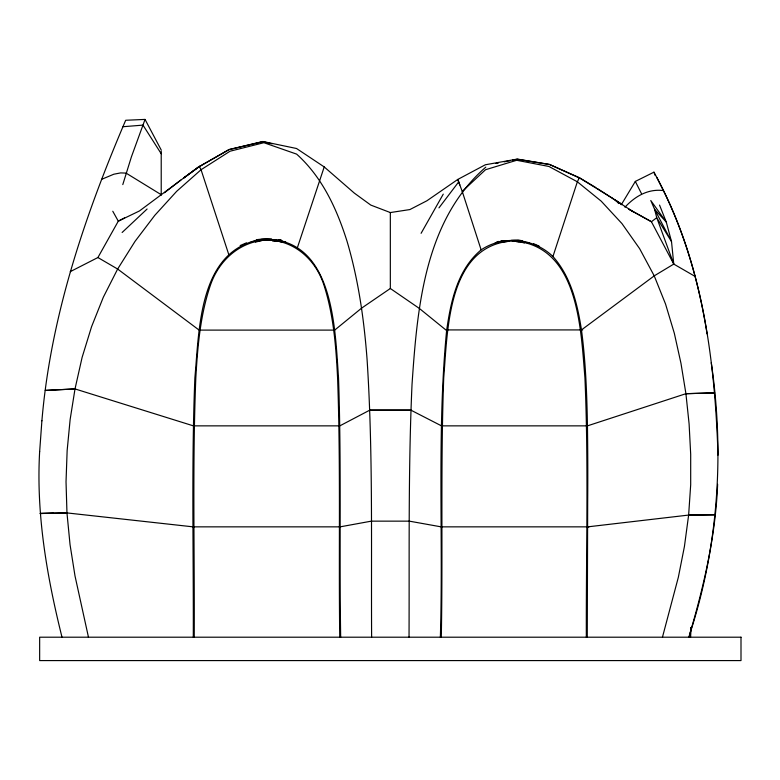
<?xml version="1.0" encoding="UTF-8"?>
<svg xmlns="http://www.w3.org/2000/svg" width="780" height="780" viewBox="0 0 780 780"><rect width="100%" height="100%" fill="white"/><g stroke="black" fill="none" stroke-linecap="round" stroke-linejoin="round"><path stroke-width="1.17" d="M440.359 637.201C443.42 535.041 436.8 432.452 446.618 330.574L419.318 308.412L390.331 288.493L390.331 212.56L370.783 205.082L354.325 193.108L324.217 166.93L296.536 148.502L262.87 141.492L229.115 149.536L199.378 166.549L183.7 177.967M446.618 330.574C450.801 301.411 457.373 269.704 481.133 249.873C503.207 235.024 533.9 238.036 552.942 256.513C570.999 276.715 577.385 303.849 581.471 329.921C585.692 361.715 586.862 393.812 587.447 425.86A2410.512 1704.485 89.8 0 1 587.681 501.608L587.262 637.201M586.326 637.201C586.102 550.748 588.646 464.207 584.932 377.793C580.72 328.448 578.731 245.115 512.918 240.893C447.603 244.852 447.71 329.531 443.723 377.793C440.505 464.217 442.913 550.748 441.295 637.201M340.675 637.201C339.241 550.768 341.503 464.295 338.52 377.89C334.912 326.859 333.665 236.194 261.836 239.304C198.724 249.551 199.407 328.517 194.883 377.793C191.383 464.217 193.596 550.739 193.294 637.201M285.802 242.034C251.726 233.142 221.111 253.237 210.22 285.782C200.226 315.442 197.613 346.837 195.819 377.89C192.358 464.276 194.649 550.768 194.23 637.201M39.653 451.483C36.055 514.205 46.917 576.557 62 637.201M485.803 167.115C424.291 220.75 417.241 308.207 412.025 384.433C408.223 468.624 409.422 552.952 409.032 637.201M662.454 637.201L678.346 577.258L684.421 546.497L688.633 515.073L690.69 484.78L690.69 454.291L689.101 423.901L685.922 393.695L680.969 363.305L674.329 333.284L665.535 304.015L654.225 275.866L639.629 248.654L621.962 223.597L601.195 201.152L577.356 181.798L548.925 166.462L516.662 160.29L485.521 169.728L462.238 191.422L481.133 249.873M39.653 451.581L41.896 420.722M717.62 484.312C715.572 536.406 703.609 587.408 688.818 637.201M41.896 420.81C50.71 316.27 84.688 216.148 125.687 120.266L145.041 119.418L161.216 150.004M371.621 637.201C371.056 544.44 373.103 451.532 367.039 358.907C363.997 319.186 358.381 279.542 347.032 241.264C336.804 208.894 322.315 177.187 296.624 154.118L263.894 142.701L230.051 151.213L201.055 169.728L176.65 191.334L154.772 215.368L135.037 241.361L117.643 269.041L103.34 297.19L91.553 326.742L82.105 357.415L75.007 388.927L70.141 419.503L67.148 450.548L66.027 481.786L66.963 512.918L70.044 544.625L75.007 575.952L88.471 637.201M689.861 633.779C718.37 546.507 724.513 453.404 711.262 362.739M122.791 184.597L131.391 156.916L145.041 119.418M297.56 247.162L324.217 166.93M552.942 256.513L577.356 181.798L579.316 177.772L612.612 198.344M199.378 166.549L201.055 169.728L228.647 254.173M183.593 178.064L199.28 166.462M70.229 271.664L97.909 257.536L118.297 221.159L124.566 217.893M421.093 233.317L443.255 194.142M621.27 204.75L635.329 181.418L653.942 172.166C681.632 222.144 698.246 277.553 707.06 333.85M578.76 178.61L579.228 177.869L549.676 164.492L517.316 159.071L485.335 164.775L457.753 179.458L426.894 200.782L409.87 209.566L390.331 212.56M578.663 178.522L579.316 177.684L596.057 187.688M438.955 207.88L458.689 181.886L457.753 179.458L462.238 191.422M122.129 232.479L147.098 209.011M334.688 330.106L361.618 308.129L390.331 288.493M624.956 207.207C635.027 196.326 648.102 188.584 663.39 190.583C703.765 272.366 715.104 364.991 718 455.13M164.453 192.748L180.765 180.112M581.471 329.921L654.225 275.866L673.764 264.089L695.273 276.52M199.466 166.267L139.435 210.97L118.297 221.159L112.778 211.253M199.183 166.647L229.018 149.624L262.87 141.677L272.152 143.822M339.827 425.86L369.759 410.153L410.904 410.153L441.48 425.86M240.172 245.544L246.48 242.843M101.751 179.273L113.812 174.223L120.637 172.906L126.058 173.101L161.216 194.698M587.447 425.86L685.922 393.695L714.626 392.857L685.922 393.695M255.401 242.112L262.304 240.425L281.2 240.24M495.963 163.498L498.332 163.03M504.231 161.85L510.139 160.67M512.499 160.202L517.228 159.256L549.578 164.492L579.316 177.684M340.109 526.851L371.348 521.147L409.315 521.147L441.11 526.851M496.831 241.722L499.142 241.439M501.452 241.166L508.462 241.42M587.73 526.851L688.633 515.073L715.377 514.79L688.633 515.073M251.102 241.976C284.602 233.191 314.281 253.939 324.217 285.968C333.655 315.666 336.024 346.944 337.584 377.89C340.743 464.285 338.608 550.768 339.739 637.201M495.173 242.873L509.301 241.293M123.064 126.711L142.984 125.122L161.216 153.738M75.007 388.927L45.357 390.419L75.007 388.927L193.391 425.86M500.575 241.03L507.575 240.601M511.066 240.386L518.066 239.957L522.668 240.864M66.963 512.918L40.306 513.484L66.963 512.918L193.108 526.851M40.306 513.484L53.498 513.298M410.904 410.153L369.759 410.153M447.652 329.921L582.64 329.921M200.031 330.106L333.752 330.106M194.327 425.86L338.988 425.86M442.319 425.86L586.521 425.86M194.044 526.851L339.271 526.851M441.948 526.851L588.998 526.851M272.347 240.581L280.449 240.708L283.725 241.829M511.738 240.708L517.598 240.991L524.365 243.038M272.59 240.893L277.387 241.439M279.786 241.722L283.384 242.131M512.831 240.893L529.006 242.824M516.565 241.732L518.953 242.063M533.569 243.701L539.087 246.07M673.764 264.089L656.75 217.698L671.521 241.644L654.596 209.284L666.286 222.095L650.764 200.499L654.596 209.284L656.75 217.698L651.417 221.725L628.972 209.284L651.417 221.725L673.764 264.089L671.521 241.644L666.286 222.095L659.548 205.082M97.909 257.536L117.643 269.041L198.998 330.008M597.46 188.624L633.457 211.906M621.397 204.048L615.41 200.119L618.745 203.551M612.514 198.344L621.231 204.136M641.501 193.674L635.329 181.418M656.838 177.489L663.39 190.583M653.942 172.166L655.249 175.578M458.689 181.886L459.81 184.977M161.216 151.028L161.216 195.078M256.24 239.743A83.021 83.021 0 0 1 271.586 239.002M278.684 239.616A83.021 83.021 0 0 1 281.014 239.957M690.749 627.598L690.505 637.201L690.749 627.666M741 637.201L39.653 637.201L39.653 660.582L741 660.582L741 637.201"/></g></svg>
